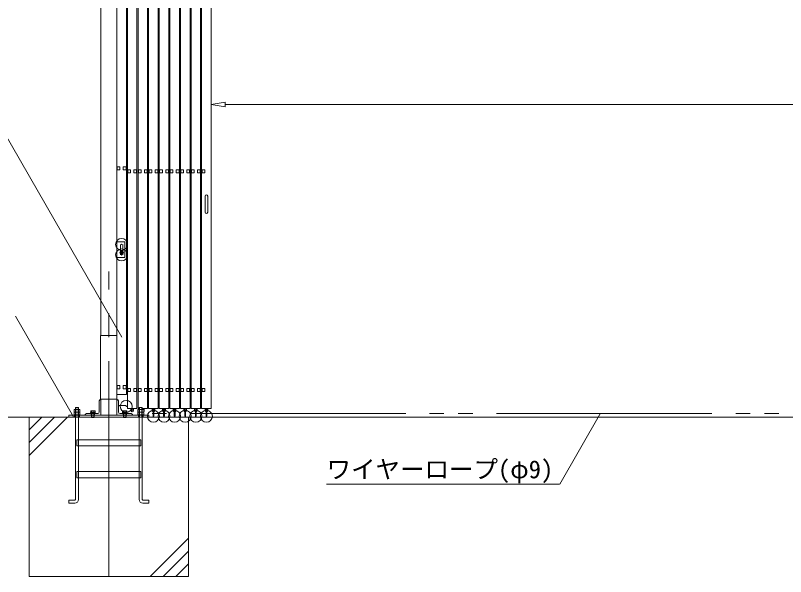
# Model space of a CAD drawing. Units: millimetres, scale not verified. Extents: x -16120 to 16120, y -26100 to 26100.
# Drawn here: x -12786 to -7956, y -22060 to -18542 of the extents above; entities that cross this region are included whole.
import ezdxf
from ezdxf.enums import TextEntityAlignment as Align

# ---------------------------------------------------------------- set-up
doc = ezdxf.new("R2010")
doc.units = ezdxf.units.MM
doc.header["$LTSCALE"] = 150
doc.header["$PDMODE"] = 32
doc.header["$PDSIZE"] = 75
for name, pattern in [('CHAIN2', [12, 9, -1, 1, -1]), ('DASHED1', [1.8, 1.2, -0.6]), ('DOUBLE_CHAIN2', [12.8, 9, -1, 0.6, -0.6, 0.6, -1])]:
    doc.linetypes.add(name, pattern=pattern)
for name, color, linetype, lineweight in [('0-4_ﾊﾝﾄﾞﾙ', 134, 'Continuous', 18), ('0-5_ﾍﾞｰｽﾗｲﾝ', 134, 'Continuous', 18), ('0-6_ﾎﾞﾙﾄ類', 134, 'Continuous', 18), ('0-8_ﾜｲﾔｰﾛｰﾌﾟ', 134, 'DOUBLE_CHAIN2', 18), ('0-9_基礎工事用PCA大', 134, 'Continuous', 18), ('0-B_寸法', 134, 'Continuous', 18), ('0-C_側固定棒', 134, 'Continuous', 18), ('0-F_大型柱', 134, 'Continuous', 18), ('1-3_中央走行棒', 134, 'Continuous', 18), ('1-5_中央走行棒左', 134, 'Continuous', 18), ('1-6_通芯', 134, 'CHAIN2', 18), ('1-B_文字', 134, 'Continuous', 18)]:
    doc.layers.add(name, color=color, linetype=linetype, lineweight=lineweight)
doc.styles.add('ＭＳ ゴシック', font='')
doc.styles.get('ＭＳ ゴシック').set_extended_font_data('MS Gothic')

msp = doc.modelspace()

# ---------------------------------------------------------------- linework, layer by layer
at = {"layer": '0-4_ﾊﾝﾄﾞﾙ'}
for p, q in [((-11596.3, -19675.4), (-11596.3, -19775.4)), ((-11580.3, -19675.4), (-11580.3, -19775.4))]:
    msp.add_line(p, q, dxfattribs=at)
for centre, start, end in [((-11588.3, -19675.4), 0, 180), ((-11588.3, -19775.4), 180, 0)]:
    msp.add_arc(centre, 8, start, end, dxfattribs=at)
at = {"layer": '0-5_ﾍﾞｰｽﾗｲﾝ'}
msp.add_line((-13950.3, -21060), (1899.7, -21060), dxfattribs=at)
at = {"layer": '0-6_ﾎﾞﾙﾄ類'}
for p, q in [((-12409.8, -21028), (-12409.8, -21013.4)), ((-12409.8, -21030.8), (-12409.8, -21045.4)), ((-12390.7, -21028), (-12390.7, -21013.4)), ((-12390.7, -21030.8), (-12390.7, -21045.4)), ((-12312.1, -21021), (-12313.9, -21022)), ((-12313.9, -21022), (-12313.9, -21030.8)), ((-12313.9, -21030.8), (-12286.6, -21030.8)), ((-12312.1, -21021), (-12288.4, -21021)), ((-12311.5, -21031), (-12289, -21031)), ((-12308.3, -21060), (-12308.3, -21038)), ((-12307.1, -21022), (-12307.1, -21030.8)), ((-12307, -21062.8), (-12307, -21038)), ((-12301.5, -21034), (-12300.4, -21038)), ((-12300.1, -21034), (-12299.1, -21038)), ((-12293.4, -21022), (-12293.4, -21030.8)), ((-12292.3, -21060), (-12292.3, -21038)), ((-12288.4, -21021), (-12286.6, -21022)), ((-12286.6, -21022), (-12286.6, -21030.8)), ((-12112.1, -21021), (-12113.9, -21022)), ((-12113.9, -21022), (-12113.9, -21030.8)), ((-12113.9, -21030.8), (-12086.6, -21030.8)), ((-12112.1, -21021), (-12088.4, -21021)), ((-12111.5, -21031), (-12089, -21031)), ((-12108.3, -21060), (-12108.3, -21038)), ((-12107.1, -21022), (-12107.1, -21030.8)), ((-12107, -21062.8), (-12107, -21038)), ((-12101.5, -21034), (-12100.4, -21038)), ((-12100.1, -21034), (-12099.1, -21038)), ((-12093.4, -21022), (-12093.4, -21030.8)), ((-12092.3, -21060), (-12092.3, -21038)), ((-12088.4, -21021), (-12086.6, -21022)), ((-12086.6, -21022), (-12086.6, -21030.8)), ((-12009.8, -21028), (-12009.8, -21013.4)), ((-12009.8, -21030.8), (-12009.8, -21045.4)), ((-11990.7, -21028), (-11990.7, -21013.4)), ((-11990.7, -21030.8), (-11990.7, -21045.4)), ((-12308.3, -21060), (-12307, -21062.8)), ((-12108.3, -21060), (-12107, -21062.8))]:
    msp.add_line(p, q, dxfattribs=at)
for points in [[(-12418.7, -21028), (-12418.7, -21013.4), (-12381.8, -21013.4), (-12381.8, -21028), (-12384.3, -21029.4), (-12416.2, -21029.4)], [(-12418.7, -21030.8), (-12418.7, -21045.4), (-12381.8, -21045.4), (-12381.8, -21030.8), (-12384.3, -21029.4), (-12416.2, -21029.4)], [(-12418.3, -21045.4), (-12382.3, -21045.4), (-12382.3, -21048), (-12418.3, -21048)], [(-12286.3, -21031), (-12286.3, -21034), (-12314.3, -21034), (-12314.3, -21031)], [(-12314.3, -21034), (-12286.3, -21034), (-12286.3, -21038), (-12314.3, -21038)], [(-12086.3, -21031), (-12086.3, -21034), (-12114.3, -21034), (-12114.3, -21031)], [(-12114.3, -21034), (-12086.3, -21034), (-12086.3, -21038), (-12114.3, -21038)], [(-12018.7, -21028), (-12018.7, -21013.4), (-11981.8, -21013.4), (-11981.8, -21028), (-11984.2, -21029.4), (-12016.3, -21029.4)], [(-12018.7, -21030.8), (-12018.7, -21045.4), (-11981.8, -21045.4), (-11981.8, -21030.8), (-11984.2, -21029.4), (-12016.3, -21029.4)], [(-12018.3, -21045.4), (-11982.3, -21045.4), (-11982.3, -21048), (-12018.3, -21048)]]:
    msp.add_lwpolyline(points, close=True, dxfattribs=at)
for points in [[(-12307, -21062.8), (-12293.5, -21062.8), (-12293.5, -21038)], [(-12107, -21062.8), (-12093.5, -21062.8), (-12093.5, -21038)], [(-12308.3, -21060), (-12292.3, -21060), (-12293.5, -21062.8)], [(-12108.3, -21060), (-12092.3, -21060), (-12093.5, -21062.8)]]:
    msp.add_lwpolyline(points, dxfattribs=at)
for centre, radius, start, end in [((-12414.3, -21020.2), 8.96, 240.0064, 300.0064), ((-12414.3, -21038.6), 8.96, 60.0064, 120.0064), ((-12400.3, -20996.9), 32.5, 252.935, 287.0711), ((-12400.3, -21061.8), 32.5, 72.935, 107.071), ((-12386.3, -21020.2), 8.94, 239.9813, 300.0315), ((-12386.2, -21038.6), 8.94, 59.9813, 120.0315), ((-12310.5, -21027), 6.04, 55.616, 124.384), ((-12311.5, -21030.8), 0.19, 180, 270), ((-12300.3, -21043.6), 22.6, 72.412, 107.588), ((-12290, -21027), 6.04, 55.616, 124.384), ((-12289, -21030.8), 0.19, 270, 0), ((-12110.5, -21027), 6.04, 55.616, 124.384), ((-12111.5, -21030.8), 0.19, 180, 270), ((-12100.3, -21043.6), 22.6, 72.412, 107.588), ((-12090, -21027), 6.04, 55.616, 124.384), ((-12089, -21030.8), 0.19, 270, 0), ((-12014.3, -21020.2), 8.96, 240.0064, 300.0064), ((-12014.2, -21038.6), 8.96, 60.0064, 120.0064), ((-12000.3, -20996.9), 32.5, 252.935, 287.0711), ((-12000.3, -21061.8), 32.5, 72.935, 107.071), ((-11986.3, -21020.2), 8.94, 239.9813, 300.0315), ((-11986.3, -21038.6), 8.94, 59.9813, 120.0315)]:
    msp.add_arc(centre, radius, start, end, dxfattribs=at)
at = {"layer": '0-8_ﾜｲﾔｰﾛｰﾌﾟ'}
msp.add_line((1181.3, -21037), (-11981.8, -21037), dxfattribs=at)
at = {"layer": '0-9_基礎工事用PCA大', "linetype": 'DASHED1'}
for p, q in [((-12414.9, -21048), (-12414.9, -21060)), ((-12385.3, -21048), (-12385.3, -21060)), ((-12308.3, -21048), (-12308.3, -21060)), ((-12292.3, -21048), (-12292.3, -21060)), ((-12108.3, -21048), (-12108.3, -21060)), ((-12092.3, -21048), (-12092.3, -21060)), ((-12015.3, -21048), (-12015.3, -21060)), ((-11985.3, -21048), (-11985.3, -21060)), ((-12390.7, -21202), (-12390.7, -21240)), ((-12009.8, -21202), (-12009.8, -21240)), ((-12390.7, -21402), (-12390.7, -21440)), ((-12009.8, -21402), (-12009.8, -21440))]:
    msp.add_line(p, q, dxfattribs=at)
at = {"layer": '0-9_基礎工事用PCA大'}
for p, q in [((-12700.3, -21300), (-12460.3, -21060)), ((-12700.3, -21220), (-12540.3, -21060)), ((-12700.3, -21140), (-12620.3, -21060)), ((-12390.7, -21240), (-12390.7, -21402)), ((-12009.8, -21240), (-12009.8, -21402)), ((-12390.7, -21440), (-12390.7, -21577)), ((-12009.8, -21440), (-12009.8, -21577)), ((-11700.3, -21820), (-11940.3, -22060)), ((-11700.3, -21900), (-11860.3, -22060)), ((-11700.3, -21980), (-11780.3, -22060))]:
    msp.add_line(p, q, dxfattribs=at)
for points in [[(-12409.8, -21576.9), (-12409.8, -21000), (-12390.7, -21000), (-12390.7, -21202)], [(-12409.8, -21062.5), (-12407.3, -21060), (-12407.3, -21000), (-12393.2, -21000), (-12393.2, -21060), (-12390.7, -21062.5)], [(-11990.7, -21576.9), (-11990.7, -21000), (-12009.8, -21000), (-12009.8, -21202)], [(-11990.7, -21062.5), (-11993.2, -21060), (-11993.2, -21000), (-12007.3, -21000), (-12007.3, -21060), (-12009.8, -21062.5)], [(-12413.7, -21600), (-12450.7, -21600), (-12450.7, -21580.9), (-12413.8, -21580.9)], [(-11986.8, -21600), (-11949.8, -21600), (-11949.8, -21580.9), (-11986.7, -21580.9)]]:
    msp.add_lwpolyline(points, dxfattribs=at)
for points in [[(-12450.3, -21060), (-11950.3, -21060), (-11950.3, -21048), (-12450.3, -21048)], [(-12700.3, -22060), (-11700.3, -22060), (-11700.3, -21060), (-12700.3, -21060)], [(-12400.3, -21202), (-12000.3, -21202), (-12000.3, -21240), (-12400.3, -21240)], [(-12400.3, -21402), (-12000.3, -21402), (-12000.3, -21440), (-12400.3, -21440)]]:
    msp.add_lwpolyline(points, close=True, dxfattribs=at)
for centre, radius, start, end in [((-12413.8, -21576.9), 4, 270, 360), ((-12413.7, -21577), 23, 270, 360), ((-11986.8, -21577), 23, 180, 270), ((-11986.7, -21576.9), 4, 180, 270)]:
    msp.add_arc(centre, radius, start, end, dxfattribs=at)
at = {"layer": '0-B_寸法'}
for p, q in [((-11558.3, -18660.6), (-11558.3, -19102.2)), ((-11470.3, -19086.5), (-11558.3, -19101.2)), ((-11558.3, -19101.2), (-11470.3, -19115.9)), ((-11470.3, -19086.5), (-11470.3, -19115.9)), ((-11470.3, -19101.2), (723.7, -19101.2))]:
    msp.add_line(p, q, dxfattribs=at)
at = {"layer": '0-C_側固定棒'}
for points in [[(-12090.3, -20862.4), (-12090.3, -17247.4), (-12150.3, -17247.4), (-12150.3, -20917.4), (-12090.3, -20917.4)], [(-12147.9, -19510.9), (-12130.6, -19510.9), (-12130.6, -19490.9), (-12147.9, -19490.9)], [(-12109.9, -19510.9), (-12092.6, -19510.9), (-12092.6, -19490.9), (-12109.9, -19490.9)], [(-12125.2, -20018.9), (-12130.1, -20027.4), (-12125.2, -20035.9), (-12115.4, -20035.9), (-12110.4, -20027.4), (-12115.4, -20018.9)], [(-12147.9, -20882.4), (-12130.6, -20882.4), (-12130.6, -20862.4), (-12147.9, -20862.4)], [(-12109.9, -20882.4), (-12092.6, -20882.4), (-12092.6, -20862.4), (-12109.9, -20862.4)]]:
    msp.add_lwpolyline(points, close=True, dxfattribs=at)
for radius in [11, 8.51, 4.75, 4.21]:
    msp.add_circle((-12120.3, -20027.4), radius, dxfattribs=at)
for start, end in [(132.757, 167.243), (192.757, 227.243), (72.757, 107.243), (252.757, 287.243), (12.757, 47.243), (312.757, 347.243)]:
    msp.add_arc((-12120.3, -20027.4), 8.89, start, end, dxfattribs=at)
at = {"layer": '0-F_大型柱'}
for p, q in [((-12250.3, -20548), (-12250.3, -17098)), ((-12150.3, -20548), (-12150.3, -17098)), ((-12127.8, -20019.4), (-12127.8, -19977.4)), ((-12112.8, -19977.4), (-12112.8, -20019.4)), ((-12127.8, -20043.4), (-12127.8, -20035.5)), ((-12112.8, -20035.5), (-12112.8, -20043.4)), ((-12260.3, -20958), (-12260.3, -21028)), ((-12140.3, -20958), (-12140.3, -21028)), ((-12270.3, -21038), (-12340.3, -21038)), ((-12150.3, -21048), (-12250.3, -21048)), ((-12130.3, -21038), (-12060.3, -21038))]:
    msp.add_line(p, q, dxfattribs=at)
at = {"layer": '0-F_大型柱', "linetype": 'DASHED1'}
for p, q in [((-12310.3, -21038), (-12310.3, -21048)), ((-12290.3, -21038), (-12290.3, -21048)), ((-12110.3, -21038), (-12110.3, -21048)), ((-12090.3, -21038), (-12090.3, -21048))]:
    msp.add_line(p, q, dxfattribs=at)
at = {"layer": '0-F_大型柱'}
for points in [[(-12150.3, -19960.4), (-12100.3, -19960.4), (-12100.3, -20060.4), (-12150.3, -20060.4)], [(-12253.5, -20548), (-12150.3, -20548), (-12150.3, -20948), (-12253.5, -20948)]]:
    msp.add_lwpolyline(points, close=True, dxfattribs=at)
for points in [[(-12350.3, -21048), (-12250.3, -21048), (-12250.3, -20948)], [(-12050.3, -21048), (-12150.3, -21048), (-12150.3, -20948)], [(-12091.3, -20988), (-12140.3, -20988), (-12140.3, -20998)]]:
    msp.add_lwpolyline(points, dxfattribs=at)
for centre, start, end in [((-12250.3, -20958), 90, 180), ((-12150.3, -20958), 0, 90), ((-12340.3, -21048), 90, 180), ((-12270.3, -21028), 270, 360), ((-12130.3, -21028), 180, 270), ((-12060.3, -21048), 0, 90)]:
    msp.add_arc(centre, 10, start, end, dxfattribs=at)
for p in [(-12120.3, -19977.4), (-12120.3, -20043.4), (-12091.3, -20993)]:
    msp.add_point(p, dxfattribs=at)
at = {"layer": '1-3_中央走行棒'}
for p, q in [((-12062.3, -21018.5), (-12062.3, -21005.4)), ((-12057.3, -21018.5), (-12057.3, -21005.4)), ((-12050.3, -21005.4), (-12050.3, -21018.5)), ((-12045.3, -21005.4), (-12045.3, -21018.5)), ((-11983.8, -21005.4), (-11983.8, -21013.4)), ((-11978.8, -21005.4), (-11978.8, -21018.5)), ((-11929.3, -21018.5), (-11929.3, -21005.4)), ((-11924.3, -21018.5), (-11924.3, -21005.4)), ((-11917.3, -21005.4), (-11917.3, -21018.5)), ((-11912.3, -21005.4), (-11912.3, -21018.5)), ((-11862.8, -21018.5), (-11862.8, -21005.4)), ((-11857.8, -21018.5), (-11857.8, -21005.4)), ((-11850.8, -21005.4), (-11850.8, -21018.5)), ((-11845.8, -21005.4), (-11845.8, -21018.5)), ((-11796.3, -21018.5), (-11796.3, -21005.4)), ((-11791.3, -21018.5), (-11791.3, -21005.4)), ((-11784.3, -21005.4), (-11784.3, -21018.5)), ((-11779.3, -21005.4), (-11779.3, -21018.5)), ((-11729.9, -21018.5), (-11729.9, -21005.4)), ((-11724.9, -21018.5), (-11724.9, -21005.4)), ((-11717.9, -21005.4), (-11717.9, -21018.5)), ((-11712.9, -21005.4), (-11712.9, -21018.5)), ((-11663.4, -21018.5), (-11663.4, -21005.4)), ((-11658.3, -21018.5), (-11658.3, -21005.4)), ((-11651.4, -21005.4), (-11651.4, -21018.5)), ((-11646.3, -21005.4), (-11646.3, -21018.5)), ((-11923.3, -21019.9), (-11923.3, -21054.9)), ((-11918.3, -21054.9), (-11918.3, -21019.9)), ((-11856.8, -21019.9), (-11856.8, -21054.9)), ((-11851.8, -21054.9), (-11851.8, -21019.9)), ((-11790.3, -21019.9), (-11790.3, -21054.9)), ((-11785.3, -21054.9), (-11785.3, -21019.9)), ((-11723.8, -21019.9), (-11723.8, -21054.9)), ((-11718.8, -21054.9), (-11718.8, -21019.9)), ((-11657.3, -21019.9), (-11657.3, -21054.9)), ((-11652.3, -21054.9), (-11652.3, -21019.9))]:
    msp.add_line(p, q, dxfattribs=at)
for points in [[(-11990.7, -21005.4), (-11957.3, -21005.4), (-11957.3, -16785.4), (-11962.3, -16785.4)], [(-11945.8, -16785.4), (-11950.8, -16785.4), (-11950.8, -21005.4), (-11890.8, -21005.4), (-11890.8, -16785.4), (-11895.8, -16785.4)], [(-11879.3, -16785.4), (-11884.3, -16785.4), (-11884.3, -21005.4), (-11824.3, -21005.4), (-11824.3, -16785.4), (-11829.3, -16785.4)], [(-11812.8, -16785.4), (-11817.8, -16785.4), (-11817.8, -21005.4), (-11757.8, -21005.4), (-11757.8, -16785.4), (-11762.8, -16785.4)], [(-11746.3, -16785.4), (-11751.3, -16785.4), (-11751.3, -21005.4), (-11691.3, -21005.4), (-11691.3, -16785.4), (-11696.3, -16785.4)], [(-11679.8, -16785.4), (-11684.8, -16785.4), (-11684.8, -21005.4), (-11624.8, -21005.4), (-11624.8, -16785.4), (-11629.8, -16785.4)], [(-12083.8, -17073.9), (-12083.8, -21005.4), (-12023.8, -21005.4), (-12023.8, -16821.5)], [(-12017.3, -16815), (-12017.3, -21005.4), (-12009.8, -21005.4)]]:
    msp.add_lwpolyline(points, dxfattribs=at)
for points in [[(-12081.4, -19528.9), (-12064.1, -19528.9), (-12064.1, -19508.9), (-12081.4, -19508.9)], [(-12043.4, -19528.9), (-12026.1, -19528.9), (-12026.1, -19508.9), (-12043.4, -19508.9)], [(-12014.9, -19528.9), (-11997.6, -19528.9), (-11997.6, -19508.9), (-12014.9, -19508.9)], [(-11976.9, -19528.9), (-11959.6, -19528.9), (-11959.6, -19508.9), (-11976.9, -19508.9)], [(-11948.4, -19528.9), (-11931.1, -19528.9), (-11931.1, -19508.9), (-11948.4, -19508.9)], [(-11910.4, -19528.9), (-11893.1, -19528.9), (-11893.1, -19508.9), (-11910.4, -19508.9)], [(-11881.9, -19528.9), (-11864.6, -19528.9), (-11864.6, -19508.9), (-11881.9, -19508.9)], [(-11843.9, -19528.9), (-11826.6, -19528.9), (-11826.6, -19508.9), (-11843.9, -19508.9)], [(-11815.4, -19528.9), (-11798.1, -19528.9), (-11798.1, -19508.9), (-11815.4, -19508.9)], [(-11777.4, -19528.9), (-11760.1, -19528.9), (-11760.1, -19508.9), (-11777.4, -19508.9)], [(-11748.9, -19528.9), (-11731.6, -19528.9), (-11731.6, -19508.9), (-11748.9, -19508.9)], [(-11710.9, -19528.9), (-11693.6, -19528.9), (-11693.6, -19508.9), (-11710.9, -19508.9)], [(-11682.4, -19528.9), (-11665.1, -19528.9), (-11665.1, -19508.9), (-11682.4, -19508.9)], [(-11644.4, -19528.9), (-11627.1, -19528.9), (-11627.1, -19508.9), (-11644.4, -19508.9)], [(-12081.4, -20900.4), (-12064.1, -20900.4), (-12064.1, -20880.4), (-12081.4, -20880.4)], [(-12043.4, -20900.4), (-12026.1, -20900.4), (-12026.1, -20880.4), (-12043.4, -20880.4)], [(-12014.9, -20900.4), (-11997.6, -20900.4), (-11997.6, -20880.4), (-12014.9, -20880.4)], [(-11976.9, -20900.4), (-11959.6, -20900.4), (-11959.6, -20880.4), (-11976.9, -20880.4)], [(-11948.4, -20900.4), (-11931.1, -20900.4), (-11931.1, -20880.4), (-11948.4, -20880.4)], [(-11910.4, -20900.4), (-11893.1, -20900.4), (-11893.1, -20880.4), (-11910.4, -20880.4)], [(-11881.9, -20900.4), (-11864.6, -20900.4), (-11864.6, -20880.4), (-11881.9, -20880.4)], [(-11843.9, -20900.4), (-11826.6, -20900.4), (-11826.6, -20880.4), (-11843.9, -20880.4)], [(-11815.4, -20900.4), (-11798.1, -20900.4), (-11798.1, -20880.4), (-11815.4, -20880.4)], [(-11777.4, -20900.4), (-11760.1, -20900.4), (-11760.1, -20880.4), (-11777.4, -20880.4)], [(-11748.9, -20900.4), (-11731.6, -20900.4), (-11731.6, -20880.4), (-11748.9, -20880.4)], [(-11710.9, -20900.4), (-11693.6, -20900.4), (-11693.6, -20880.4), (-11710.9, -20880.4)], [(-11682.4, -20900.4), (-11665.1, -20900.4), (-11665.1, -20880.4), (-11682.4, -20880.4)], [(-11644.4, -20900.4), (-11627.1, -20900.4), (-11627.1, -20880.4), (-11644.4, -20880.4)]]:
    msp.add_lwpolyline(points, close=True, dxfattribs=at)
for centre, radius, start, end in [((-12053.8, -21018.5), 8.51, 180, 253.2535), ((-12053.8, -21018.5), 3.5, 180, 225.592), ((-12053.8, -21018.5), 8.51, 287.4635, 360), ((-12053.8, -21018.5), 3.5, 316.7866, 360), ((-11987.3, -21018.5), 8.51, 310.549, 360), ((-11920.8, -21018.5), 8.51, 180, 253.2535), ((-11920.8, -21018.5), 3.5, 180, 225.592), ((-11920.8, -21018.5), 8.51, 287.4635, 360), ((-11920.8, -21018.5), 3.5, 316.7866, 360), ((-11854.3, -21018.5), 8.51, 180, 253.2535), ((-11854.3, -21018.5), 3.5, 180, 225.592), ((-11854.3, -21018.5), 8.51, 287.4635, 360), ((-11854.3, -21018.5), 3.5, 316.7866, 360), ((-11787.9, -21018.5), 8.51, 180, 253.2535), ((-11787.9, -21018.5), 3.5, 180, 225.592), ((-11787.9, -21018.5), 8.51, 287.4635, 360), ((-11787.9, -21018.5), 3.5, 316.7866, 360), ((-11721.3, -21018.5), 8.51, 180, 253.2535), ((-11721.3, -21018.5), 3.5, 180, 225.592), ((-11721.3, -21018.5), 8.51, 287.4635, 360), ((-11721.3, -21018.5), 3.5, 316.7866, 360), ((-11654.9, -21018.5), 8.51, 180, 253.2535), ((-11654.9, -21018.5), 3.5, 180, 225.592), ((-11654.9, -21018.5), 8.51, 287.4635, 360), ((-11654.9, -21018.5), 3.5, 316.7866, 360)]:
    msp.add_arc(centre, radius, start, end, dxfattribs=at)
for p in [(-11920.8, -21054.9), (-11854.3, -21054.9), (-11787.8, -21054.9), (-11721.3, -21054.9), (-11654.8, -21054.9)]:
    msp.add_point(p, dxfattribs=at)
at = {"layer": '1-5_中央走行棒左'}
for p, q in [((-11596.8, -21018.5), (-11596.8, -21005.4)), ((-11591.8, -21018.5), (-11591.8, -21005.4)), ((-11584.8, -21005.4), (-11584.8, -21018.5)), ((-11579.8, -21005.4), (-11579.8, -21018.5)), ((-11590.8, -21019.9), (-11590.8, -21054.9)), ((-11585.8, -21054.9), (-11585.8, -21019.9))]:
    msp.add_line(p, q, dxfattribs=at)
msp.add_lwpolyline([(-11613.3, -16785.4), (-11618.3, -16785.4), (-11618.3, -21005.4), (-11558.3, -21005.4), (-11558.3, -16785.4), (-11563.3, -16785.4)], dxfattribs=at)
for points in [[(-11598.6, -19528.9), (-11615.9, -19528.9), (-11615.9, -19508.9), (-11598.6, -19508.9)], [(-11598.6, -20900.4), (-11615.9, -20900.4), (-11615.9, -20880.4), (-11598.6, -20880.4)]]:
    msp.add_lwpolyline(points, close=True, dxfattribs=at)
for radius, start, end in [(8.51, 180, 253.2535), (3.5, 180, 225.592), (8.51, 287.4635, 360), (3.5, 316.7866, 360)]:
    msp.add_arc((-11588.3, -21018.5), radius, start, end, dxfattribs=at)
msp.add_point((-11588.3, -21054.9), dxfattribs=at)
at = {"layer": '1-6_通芯'}
msp.add_line((-12200.3, -22060), (-12200.3, -20148), dxfattribs=at)
at = {"layer": '1-B_文字'}
msp.add_line((-10835.1, -21481.2), (-9373.6, -21481.2), dxfattribs=at)
for points in [[(-12118.4, -20558), (-12966.4, -19089.2), (-12966.9, -19089.2)], [(-12421.1, -21057.6), (-12785.1, -20427.2), (-12785.7, -20427.2)], [(-9116.8, -21036.2), (-9372.5, -21481.2), (-9373.1, -21481.2)]]:
    msp.add_lwpolyline(points, dxfattribs=at)

# ---------------------------------------------------------------- texts
at = {"layer": '1-B_文字', "style": 'ＭＳ ゴシック'}
msp.add_text('ワイヤーロープ(φ9)', height=112.6, dxfattribs=at).set_placement((-10835.1, -21477.5), align=Align.BOTTOM_LEFT)

doc.saveas('drawing.dxf')
